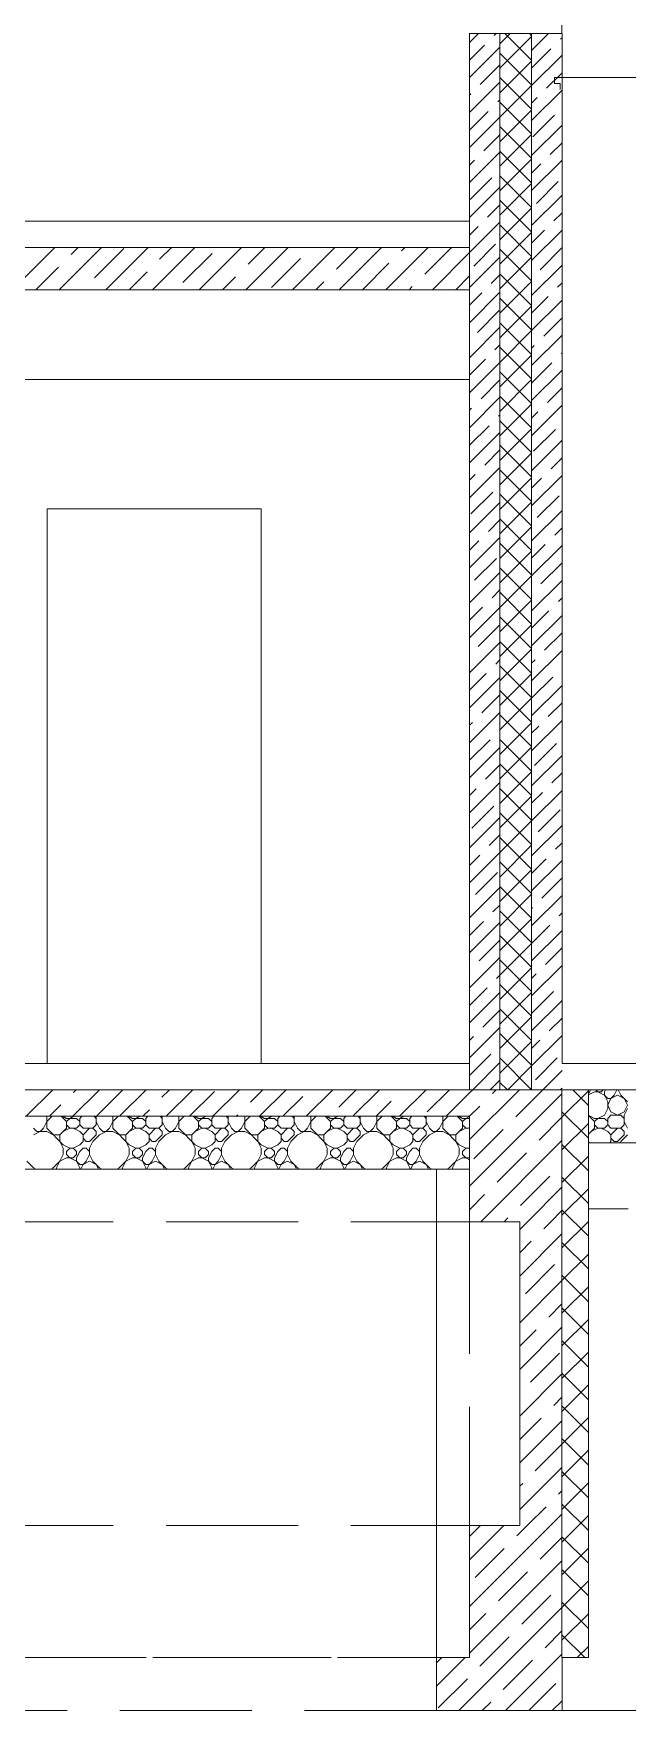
# Model space of a CAD drawing. Header units: millimetres. Extents: x 53645 to 137188, y 78097 to 135533.
# Drawn here: x 72894 to 75144, y 101230 to 107580 of the extents above; entities that cross this region are included whole.
import ezdxf

# ---------------------------------------------------------------- set-up
doc = ezdxf.new("R2010")
doc.units = ezdxf.units.MM
doc.linetypes.add('GOST2.303 4', pattern=[7, 5, -2, 0])
doc.layers.add('hatch', color=7, linetype='Continuous', lineweight=5)
doc.layers.add('Wall2', color=5, linetype='Continuous', lineweight=5)

msp = doc.modelspace()

# ---------------------------------------------------------------- linework, layer by layer
at = {"layer": 'hatch', "color": 251, "ltscale": 100}
for points in [[(74546.5, 107545.8), (74580.7, 107579.9)], [(74639, 107572), (74646.9, 107579.9)], [(74661.5, 107579.9), (74661.5, 103579.9)], [(74661.5, 107541.4), (74700, 107579.9)], [(74661.5, 103579.9), (74661.5, 107579.9)], [(74781.5, 107478.6), (74680.1, 107579.9)], [(74781.5, 107571.4), (74772.9, 107579.9)], [(74781.5, 107579.9), (74781.5, 103579.9)], [(74781.5, 107515.6), (74845.8, 107579.9)], [(74781.5, 103579.9), (74781.5, 107579.9)], [(74546.5, 107479.5), (74603.2, 107536.2)], [(74546.5, 107413.2), (74661.5, 107528.2)], [(74661.5, 107448.6), (74781.5, 107568.6)], [(74781.5, 107385.8), (74661.5, 107505.8)], [(74781.5, 107449.3), (74854.5, 107522.3)], [(74890.2, 107558.1), (74896.5, 107564.3)], [(74586.6, 107387.1), (74661.5, 107461.9)], [(74661.5, 107355.8), (74781.5, 107475.8)], [(74781.5, 107383), (74896.5, 107498)], [(74546.5, 107280.6), (74661.5, 107395.6)], [(74781.5, 107293), (74661.5, 107413)], [(74661.5, 107263), (74781.5, 107383)], [(74837.9, 107373.1), (74896.5, 107431.7)], [(74546.5, 107346.9), (74550.8, 107351.3)], [(74652.9, 107320.8), (74661.5, 107329.3)], [(74781.5, 107200.2), (74661.5, 107320.2)], [(74781.5, 107250.4), (74896.5, 107365.4)], [(74781.5, 107316.7), (74802.1, 107337.3)], [(74546.5, 107214.3), (74617.1, 107285)], [(74546.5, 107148), (74661.5, 107263)], [(74661.5, 107170.2), (74781.5, 107290.2)], [(74785.5, 107188.2), (74868.4, 107271)], [(74600.6, 107135.8), (74661.5, 107196.7)], [(74781.5, 107107.4), (74661.5, 107227.4)], [(74661.5, 107077.4), (74781.5, 107197.4)], [(74781.5, 107117.9), (74896.5, 107232.9)], [(74546.5, 107015.4), (74661.5, 107130.4)], [(74781.5, 107014.6), (74661.5, 107134.6)], [(74851.8, 107121.9), (74896.5, 107166.6)], [(74546.5, 107081.7), (74564.8, 107100)], [(74661.5, 106984.6), (74781.5, 107104.6)], [(74781.5, 106985.3), (74896.5, 107100.3)], [(74781.5, 107051.6), (74816, 107086.1)], [(74546.5, 106882.9), (74661.5, 106997.9)], [(74548.2, 106950.9), (74631, 107033.7)], [(74781.5, 106921.7), (74661.5, 107041.7)], [(74661.5, 106891.8), (74781.5, 107011.8)], [(74799.4, 106936.9), (74882.3, 107019.8)], [(74781.5, 106828.9), (74661.5, 106948.9)], [(74781.5, 106852.7), (74896.5, 106967.7)], [(74614.5, 106884.6), (74661.5, 106931.6)], [(74661.5, 106799), (74781.5, 106919)], [(74865.7, 106870.6), (74896.5, 106901.4)], [(74546.5, 106609.9), (74546.5, 106869.9)], [(74546.5, 106750.3), (74661.5, 106865.3)], [(74546.5, 106816.6), (74578.7, 106848.8)], [(74781.5, 106736.1), (74661.5, 106856.1)], [(74661.5, 106706.2), (74781.5, 106826.2)], [(74781.5, 106720.1), (74896.5, 106835.1)], [(74781.5, 106786.4), (74829.9, 106834.8)], [(74546.5, 106769.9), (70396.4, 106769.9)], [(72815.2, 106609.9), (72975.2, 106769.9)], [(72991.9, 106609.9), (73151.9, 106769.9)], [(73037.2, 106743.6), (73063.5, 106769.9)], [(73125.6, 106655.2), (73236.1, 106765.7)], [(73168.7, 106609.9), (73328.7, 106769.9)], [(73345.5, 106609.9), (73505.5, 106769.9)], [(73372.2, 106725), (73417.1, 106769.9)], [(73460.6, 106636.6), (73571.1, 106747.1)], [(73522.3, 106609.9), (73682.3, 106769.9)], [(73699, 106609.9), (73859, 106769.9)], [(73707.2, 106706.5), (73770.7, 106769.9)], [(73875.8, 106609.9), (74035.8, 106769.9)], [(74042.2, 106687.9), (74124.2, 106769.9)], [(74052.6, 106609.9), (74212.6, 106769.9)], [(74229.4, 106609.9), (74389.4, 106769.9)], [(74288.8, 106757.7), (74301, 106769.9)], [(74377.2, 106669.3), (74477.8, 106769.9)], [(74406.1, 106609.9), (74546.5, 106750.3)], [(74562.1, 106699.6), (74645, 106782.5)], [(74781.5, 106643.3), (74661.5, 106763.3)], [(74813.3, 106685.7), (74896.2, 106768.6)], [(72903.5, 106609.9), (72989.5, 106695.9)], [(73795.6, 106618.1), (73906, 106728.6)], [(74141, 106609.9), (74241, 106710)], [(74546.5, 106617.7), (74661.5, 106732.7)], [(74661.5, 106613.4), (74781.5, 106733.4)], [(74781.5, 106587.5), (74896.5, 106702.5)], [(73257.1, 106609.9), (73324.4, 106677.3)], [(73610.7, 106609.9), (73659.4, 106658.7)], [(73964.2, 106609.9), (73994.4, 106640.2)], [(74317.8, 106609.9), (74329.4, 106621.6)], [(74494.5, 106609.9), (74546.5, 106661.9)], [(74628.4, 106633.3), (74661.5, 106666.4)], [(74781.5, 106550.5), (74661.5, 106670.5)], [(74661.5, 106520.6), (74781.5, 106640.6)], [(74879.6, 106619.4), (74896.5, 106636.2)], [(74546.5, 106485.1), (74661.5, 106600.1)], [(74546.5, 106551.4), (74592.6, 106597.5)], [(74781.5, 106457.7), (74661.5, 106577.7)], [(74781.5, 106521.2), (74843.8, 106583.6)], [(74781.5, 106454.9), (74896.5, 106569.9)], [(74576, 106448.4), (74658.9, 106531.2)], [(74661.5, 106427.8), (74781.5, 106547.8)], [(74827.3, 106434.5), (74896.5, 106503.7)], [(74546.5, 106352.5), (74661.5, 106467.5)], [(74781.5, 106364.9), (74661.5, 106484.9)], [(74661.5, 106334.9), (74781.5, 106454.9)], [(74781.5, 106322.4), (74896.5, 106437.4)], [(74642.3, 106382.1), (74661.5, 106401.2)], [(74781.5, 106272.1), (74661.5, 106392.1)], [(74781.5, 106388.7), (74791.5, 106398.7)], [(74893.6, 106368.2), (74896.5, 106371.1)], [(74546.5, 106286.2), (74606.5, 106346.3)], [(74546.5, 106219.9), (74661.5, 106334.9)], [(74661.5, 106242.1), (74781.5, 106362.1)], [(74781.5, 106179.3), (74661.5, 106299.3)], [(74781.5, 106256.1), (74857.8, 106332.4)], [(74781.5, 106189.8), (74896.5, 106304.8)], [(74589.9, 106197.1), (74661.5, 106268.7)], [(74661.5, 106149.3), (74781.5, 106269.3)], [(74841.2, 106183.2), (74896.5, 106238.5)], [(74546.5, 106087.4), (74661.5, 106202.4)], [(74781.5, 106086.5), (74661.5, 106206.5)], [(74661.5, 106056.5), (74781.5, 106176.5)], [(74781.5, 106057.2), (74896.5, 106172.2)], [(74546.5, 106153.7), (74554.2, 106161.3)], [(74656.2, 106130.8), (74661.5, 106136.1)], [(74781.5, 105993.7), (74661.5, 106113.7)], [(74781.5, 106123.5), (74805.4, 106147.4)], [(74546.5, 106021.1), (74620.4, 106095)], [(74546.5, 105954.8), (74661.5, 106069.8)], [(74661.5, 105963.7), (74781.5, 106083.7)], [(74788.8, 105998.3), (74871.7, 106081.1)], [(74603.9, 105945.9), (74661.5, 106003.5)], [(74781.5, 105900.9), (74661.5, 106020.9)], [(74661.5, 105870.9), (74781.5, 105990.9)], [(74781.5, 105924.6), (74896.5, 106039.6)], [(74546.5, 105822.2), (74661.5, 105937.2)], [(74781.5, 105808.1), (74661.5, 105928.1)], [(74855.1, 105932), (74896.5, 105973.3)], [(74546.5, 105888.5), (74568.1, 105910.1)], [(74661.5, 105778.1), (74781.5, 105898.1)], [(74781.5, 105792), (74896.5, 105907)], [(74781.5, 105858.3), (74819.3, 105896.2)], [(74546.5, 105689.6), (74661.5, 105804.6)], [(74551.5, 105760.9), (74634.4, 105843.8)], [(74781.5, 105715.2), (74661.5, 105835.2)], [(74661.5, 105685.3), (74781.5, 105805.3)], [(74802.7, 105747), (74885.6, 105829.9)], [(74617.8, 105694.6), (74661.5, 105738.3)], [(74781.5, 105622.4), (74661.5, 105742.4)], [(74781.5, 105659.4), (74896.5, 105774.4)], [(74546.5, 105557), (74661.5, 105672)], [(74661.5, 105592.5), (74781.5, 105712.5)], [(74869, 105680.7), (74896.5, 105708.2)], [(74546.5, 105623.3), (74582, 105658.8)], [(74781.5, 105529.6), (74661.5, 105649.6)], [(74661.5, 105499.7), (74781.5, 105619.7)], [(74781.5, 105593.2), (74833.2, 105644.9)], [(74781.5, 105526.9), (74896.5, 105641.9)], [(74546.5, 105424.4), (74661.5, 105539.4)], [(74565.4, 105509.7), (74648.3, 105592.6)], [(74781.5, 105436.8), (74661.5, 105556.8)], [(74816.7, 105495.8), (74896.5, 105575.6)], [(74661.5, 105406.9), (74781.5, 105526.9)], [(74781.5, 105394.3), (74896.5, 105509.3)], [(74631.7, 105443.4), (74661.5, 105473.2)], [(74781.5, 105344), (74661.5, 105464)], [(74661.5, 105314.1), (74781.5, 105434.1)], [(74883, 105429.5), (74896.5, 105443)], [(74546.5, 105358.2), (74595.9, 105407.6)], [(74546.5, 105291.9), (74661.5, 105406.9)], [(74781.5, 105251.2), (74661.5, 105371.2)], [(74781.5, 105328), (74847.2, 105393.7)], [(74781.5, 105261.7), (74896.5, 105376.7)], [(74579.3, 105258.4), (74661.5, 105340.6)], [(74661.5, 105221.2), (74781.5, 105341.2)], [(74830.6, 105244.5), (74896.5, 105310.4)], [(74546.5, 105159.3), (74661.5, 105274.3)], [(74781.5, 105158.4), (74661.5, 105278.4)], [(74661.5, 105128.4), (74781.5, 105248.4)], [(74781.5, 105129.1), (74896.5, 105244.1)], [(74546.5, 105093), (74609.8, 105156.4)], [(74645.6, 105192.2), (74661.5, 105208)], [(74781.5, 105065.6), (74661.5, 105185.6)], [(74781.5, 105195.4), (74794.8, 105208.7)], [(74546.5, 105026.7), (74661.5, 105141.7)], [(74661.5, 105035.6), (74781.5, 105155.6)], [(74781.5, 104972.8), (74661.5, 105092.8)], [(74781.5, 105062.8), (74861.1, 105142.4)], [(74781.5, 104996.5), (74896.5, 105111.5)], [(74593.3, 105007.2), (74661.5, 105075.4)], [(74661.5, 104942.8), (74781.5, 105062.8)], [(74844.5, 104993.3), (74896.5, 105045.2)], [(74546.5, 104894.1), (74661.5, 105009.1)], [(74546.5, 104960.4), (74557.5, 104971.4)], [(74781.5, 104880), (74661.5, 105000)], [(74661.5, 104850), (74781.5, 104970)], [(74781.5, 104864), (74896.5, 104979)], [(74546.5, 104827.8), (74623.8, 104905.1)], [(74659.6, 104940.9), (74661.5, 104942.8)], [(74781.5, 104787.2), (74661.5, 104907.2)], [(74781.5, 104930.2), (74808.7, 104957.5)], [(74546.5, 104761.5), (74661.5, 104876.5)], [(74661.5, 104757.2), (74781.5, 104877.2)], [(74781.5, 104731.4), (74896.5, 104846.4)], [(74792.1, 104808.3), (74875, 104891.2)], [(74607.2, 104756), (74661.5, 104810.2)], [(74781.5, 104694.4), (74661.5, 104814.4)], [(74661.5, 104664.4), (74781.5, 104784.4)], [(74858.4, 104742), (74896.5, 104780.1)], [(74546.5, 104629), (74661.5, 104744)], [(74546.5, 104695.2), (74571.4, 104720.2)], [(74781.5, 104601.6), (74661.5, 104721.6)], [(74781.5, 104598.8), (74896.5, 104713.8)], [(74554.8, 104571), (74637.7, 104653.9)], [(74661.5, 104571.6), (74781.5, 104691.6)], [(74781.5, 104665.1), (74822.6, 104706.2)], [(74546.5, 104496.4), (74661.5, 104611.4)], [(74781.5, 104508.7), (74661.5, 104628.7)], [(74661.5, 104478.8), (74781.5, 104598.8)], [(74806.1, 104557.1), (74888.9, 104639.9)], [(74621.1, 104504.7), (74661.5, 104545.1)], [(74781.5, 104415.9), (74661.5, 104535.9)], [(74781.5, 104466.2), (74896.5, 104581.2)], [(74546.5, 104363.8), (74661.5, 104478.8)], [(74546.5, 104430.1), (74585.3, 104468.9)], [(74661.5, 104386), (74781.5, 104506)], [(74872.3, 104490.8), (74896.5, 104514.9)], [(74568.7, 104319.8), (74651.6, 104402.6)], [(74781.5, 104323.1), (74661.5, 104443.1)], [(74661.5, 104293.2), (74781.5, 104413.2)], [(74781.5, 104399.9), (74836.6, 104455)], [(74781.5, 104333.6), (74896.5, 104448.6)], [(74546.5, 104231.2), (74661.5, 104346.2)], [(74781.5, 104230.3), (74661.5, 104350.3)], [(74820, 104305.8), (74896.5, 104382.3)], [(74635, 104253.5), (74661.5, 104279.9)], [(74661.5, 104200.4), (74781.5, 104320.4)], [(74781.5, 104201), (74896.5, 104316)], [(74781.5, 104267.3), (74784.2, 104270)], [(74546.5, 104164.9), (74599.2, 104217.7)], [(74546.5, 104098.6), (74661.5, 104213.6)], [(74781.5, 104137.5), (74661.5, 104257.5)], [(74661.5, 104107.6), (74781.5, 104227.6)], [(74781.5, 104134.7), (74850.5, 104203.7)], [(74886.3, 104239.5), (74896.5, 104249.7)], [(74582.7, 104068.5), (74661.5, 104147.3)], [(74781.5, 104044.7), (74661.5, 104164.7)], [(74781.5, 104068.5), (74896.5, 104183.5)], [(74546.5, 103966), (74661.5, 104081)], [(74661.5, 104014.7), (74781.5, 104134.7)], [(74833.9, 104054.6), (74896.5, 104117.2)], [(74546.5, 104032.3), (74546.9, 104032.7)], [(74648.9, 104002.2), (74661.5, 104014.7)], [(74781.5, 103951.9), (74661.5, 104071.9)], [(74661.5, 103921.9), (74781.5, 104041.9)], [(74781.5, 103935.9), (74896.5, 104050.9)], [(74781.5, 104002.2), (74798.1, 104018.8)], [(74546.5, 103899.7), (74613.1, 103966.4)], [(74781.5, 103859.1), (74661.5, 103979.1)], [(74781.5, 103869.6), (74864.4, 103952.5)], [(74546.5, 103833.5), (74661.5, 103948.5)], [(74661.5, 103829.1), (74781.5, 103949.1)], [(74781.5, 103766.3), (74661.5, 103886.3)], [(74781.5, 103803.3), (74896.5, 103918.3)], [(74596.6, 103817.3), (74661.5, 103882.2)], [(74661.5, 103736.3), (74781.5, 103856.3)], [(74847.8, 103803.4), (74896.5, 103852)], [(74546.5, 103700.9), (74661.5, 103815.9)], [(74546.5, 103767.2), (74560.8, 103781.5)], [(74781.5, 103673.5), (74661.5, 103793.5)], [(74661.5, 103643.5), (74781.5, 103763.5)], [(74781.5, 103670.7), (74896.5, 103785.7)], [(74781.5, 103737), (74812, 103767.6)], [(74546.5, 103634.6), (74627.1, 103715.2)], [(74781.5, 103580.7), (74661.5, 103700.7)], [(74795.5, 103618.4), (74878.3, 103701.3)], [(74546.5, 103679.9), (74546.4, 103579.9)], [(74558.1, 103579.9), (74661.5, 103683.3)], [(74690.7, 103579.9), (74781.5, 103670.7)], [(74823.3, 103579.9), (74896.5, 103653.1)], [(70396.4, 103579.9), (74546.4, 103579.9)], [(72867.1, 103479.9), (72967.1, 103579.9)], [(73043.9, 103479.9), (73143.9, 103579.9)], [(73046, 103570.4), (73055.5, 103579.9)], [(73134.4, 103482.1), (73232.3, 103579.9)], [(73220.7, 103479.9), (73320.7, 103579.9)], [(73381, 103551.9), (73409.1, 103579.9)], [(73397.5, 103479.9), (73497.5, 103579.9)], [(73485.9, 103479.9), (73579.9, 103574)], [(73574.2, 103479.9), (73674.2, 103579.9)], [(73716, 103533.3), (73762.6, 103579.9)], [(73751, 103479.9), (73851, 103579.9)], [(73927.8, 103479.9), (74027.8, 103579.9)], [(74051, 103514.8), (74116.2, 103579.9)], [(74104.6, 103479.9), (74204.6, 103579.9)], [(74281.4, 103479.9), (74381.4, 103579.9)], [(74386, 103496.2), (74469.7, 103579.9)], [(74546.4, 103568.3), (74558.1, 103579.9)], [(74546.4, 103391.5), (74734.9, 103579.9)], [(74546.4, 103579.9), (74896.4, 103579.9)], [(74661.5, 103579.9), (74546.5, 103579.9)], [(74624.4, 103579.9), (74661.5, 103617)], [(74632.6, 103566), (74646.5, 103579.9)], [(74689.4, 103579.9), (74661.5, 103607.9)], [(74781.5, 103579.9), (74661.5, 103579.9)], [(74721, 103477.6), (74823.3, 103579.9)], [(74896.5, 103579.9), (74781.5, 103579.9)], [(74889.6, 103579.9), (74896.5, 103586.8)], [(74896.4, 103579.9), (74896.4, 103079.9)], [(74896.4, 103079.9), (74896.4, 103579.9)], [(74896.4, 103579.9), (74996.4, 103579.9)], [(74896.4, 103476.3), (74996.4, 103576.3)], [(74996.4, 103520.4), (74936.9, 103579.9)], [(74996.4, 103563.5), (75004.6, 103579.9)], [(74996.4, 103379.9), (74996.4, 103579.9)], [(74996.4, 103579.9), (75596.5, 103579.9)], [(74996.4, 103579.9), (74996.4, 103579.9)], [(74996.4, 103579.9), (74996.4, 103379.9)], [(74996.4, 103560.6), (75019.5, 103572.1)], [(75019.5, 103572.1), (75044.5, 103572.1)], [(75032, 103572.1), (75024.2, 103579.9)], [(75057, 103559.6), (75032, 103572.1)], [(75044.5, 103572.1), (75052.3, 103579.9)], [(75057, 103572.1), (75060.9, 103579.9)], [(75057, 103559.6), (75057, 103572.1)], [(75094.5, 103559.6), (75104.6, 103579.9)], [(75119.5, 103559.6), (75109.3, 103579.9)], [(72955.5, 103479.9), (72998.3, 103522.7)], [(73839.4, 103479.9), (73914.9, 103555.4)], [(74193, 103479.9), (74249.9, 103536.9)], [(74458.1, 103479.9), (74546.4, 103568.3)], [(74546.4, 103214.7), (74896.4, 103564.7)], [(74546.4, 103479.9), (74584.9, 103518.3)], [(75069.5, 103547.1), (75057, 103559.6)], [(75069.5, 103534.6), (75057, 103559.6)], [(75057, 103484.6), (75069.5, 103509.6)], [(75069.5, 103547.1), (75082, 103547.1)], [(75069.5, 103522.1), (75082, 103547.1)], [(75069.5, 103509.6), (75069.5, 103534.6)], [(75082, 103497.1), (75069.5, 103522.1)], [(75082, 103547.1), (75094.5, 103559.6)], [(75082, 103547.1), (75107, 103559.6)], [(75132, 103547.1), (75107, 103559.6)], [(75132, 103547.1), (75107, 103559.6)], [(75144.5, 103534.6), (75119.5, 103559.6)], [(75144.5, 103522.1), (75132, 103547.1)], [(75132, 103497.1), (75144.5, 103522.1)], [(75132, 103484.6), (75144.5, 103509.6)], [(70396.4, 103479.9), (74546.4, 103479.9)], [(74546.4, 103479.9), (70396.4, 103479.9)], [(72932, 103434.6), (72944.5, 103459.6)], [(72944.5, 103434.6), (72944.5, 103479.9)], [(72944.5, 103459.6), (72964.8, 103479.9)], [(73019.5, 103459.6), (72999.2, 103479.9)], [(73019.5, 103472.1), (73003.8, 103479.9)], [(73019.5, 103472.1), (73057, 103472.1)], [(73019.5, 103459.6), (73032, 103472.1)], [(73019.5, 103434.6), (73019.5, 103459.6)], [(73032, 103434.6), (73019.5, 103447.1)], [(73032, 103472.1), (73047.6, 103479.9)], [(73069.5, 103459.6), (73057, 103472.1)], [(73057, 103434.6), (73069.5, 103447.1)], [(73069.5, 103472.1), (73077.3, 103479.9)], [(73069.5, 103447.1), (73069.5, 103472.1)], [(73082, 103434.6), (73069.5, 103447.1)], [(73119.5, 103434.6), (73132, 103447.1)], [(73132, 103472.1), (73124.2, 103479.9)], [(73132, 103447.1), (73132, 103479.9)], [(73144.5, 103434.6), (73132, 103459.6)], [(73182, 103434.6), (73194.5, 103459.6)], [(73194.5, 103434.6), (73194.5, 103479.9)], [(73194.5, 103459.6), (73214.8, 103479.9)], [(73269.5, 103459.6), (73249.2, 103479.9)], [(73269.5, 103472.1), (73253.8, 103479.9)], [(73269.5, 103472.1), (73307, 103472.1)], [(73269.5, 103459.6), (73282, 103472.1)], [(73269.5, 103434.6), (73269.5, 103459.6)], [(73282, 103434.6), (73269.5, 103447.1)], [(73282, 103472.1), (73297.6, 103479.9)], [(73319.5, 103459.6), (73307, 103472.1)], [(73307, 103434.6), (73319.5, 103447.1)], [(73309.1, 103479.9), (73333.3, 103504.2)], [(73319.5, 103472.1), (73327.3, 103479.9)], [(73319.5, 103447.1), (73319.5, 103472.1)], [(73332, 103434.6), (73319.5, 103447.1)], [(73369.5, 103434.6), (73382, 103447.1)], [(73382, 103472.1), (73374.2, 103479.9)], [(73382, 103447.1), (73382, 103479.9)], [(73394.5, 103434.6), (73382, 103459.6)], [(73432, 103434.6), (73444.5, 103459.6)], [(73444.5, 103434.6), (73444.5, 103479.9)], [(73444.5, 103459.6), (73464.8, 103479.9)], [(73519.5, 103459.6), (73499.2, 103479.9)], [(73519.5, 103472.1), (73503.8, 103479.9)], [(73519.5, 103472.1), (73557, 103472.1)], [(73519.5, 103459.6), (73532, 103472.1)], [(73519.5, 103434.6), (73519.5, 103459.6)], [(73532, 103434.6), (73519.5, 103447.1)], [(73532, 103472.1), (73547.6, 103479.9)], [(73569.5, 103459.6), (73557, 103472.1)], [(73557, 103434.6), (73569.5, 103447.1)], [(73569.5, 103472.1), (73577.3, 103479.9)], [(73569.5, 103447.1), (73569.5, 103472.1)], [(73582, 103434.6), (73569.5, 103447.1)], [(73619.5, 103434.6), (73632, 103447.1)], [(73632, 103472.1), (73624.2, 103479.9)], [(73632, 103447.1), (73632, 103479.9)], [(73644.5, 103434.6), (73632, 103459.6)], [(73662.6, 103479.9), (73668.3, 103485.6)], [(73682, 103434.6), (73694.5, 103459.6)], [(73694.5, 103434.6), (73694.5, 103479.9)], [(73694.5, 103459.6), (73714.8, 103479.9)], [(73769.5, 103459.6), (73749.2, 103479.9)], [(73769.5, 103472.1), (73753.8, 103479.9)], [(73769.5, 103472.1), (73807, 103472.1)], [(73769.5, 103459.6), (73782, 103472.1)], [(73769.5, 103434.6), (73769.5, 103459.6)], [(73782, 103434.6), (73769.5, 103447.1)], [(73782, 103472.1), (73797.6, 103479.9)], [(73819.5, 103459.6), (73807, 103472.1)], [(73807, 103434.6), (73819.5, 103447.1)], [(73819.5, 103472.1), (73827.3, 103479.9)], [(73819.5, 103447.1), (73819.5, 103472.1)], [(73832, 103434.6), (73819.5, 103447.1)], [(73869.5, 103434.6), (73882, 103447.1)], [(73882, 103472.1), (73874.2, 103479.9)], [(73882, 103447.1), (73882, 103479.9)], [(73894.5, 103434.6), (73882, 103459.6)], [(73932, 103434.6), (73944.5, 103459.6)], [(73944.5, 103434.6), (73944.5, 103479.9)], [(73944.5, 103459.6), (73964.8, 103479.9)], [(74019.5, 103459.6), (73999.2, 103479.9)], [(74019.5, 103472.1), (74003.8, 103479.9)], [(74019.5, 103472.1), (74057, 103472.1)], [(74019.5, 103459.6), (74032, 103472.1)], [(74019.5, 103434.6), (74019.5, 103459.6)], [(74032, 103434.6), (74019.5, 103447.1)], [(74032, 103472.1), (74047.6, 103479.9)], [(74069.5, 103459.6), (74057, 103472.1)], [(74057, 103434.6), (74069.5, 103447.1)], [(74069.5, 103472.1), (74077.3, 103479.9)], [(74069.5, 103447.1), (74069.5, 103472.1)], [(74082, 103434.6), (74069.5, 103447.1)], [(74119.5, 103434.6), (74132, 103447.1)], [(74132, 103472.1), (74124.2, 103479.9)], [(74132, 103447.1), (74132, 103479.9)], [(74144.5, 103434.6), (74132, 103459.6)], [(74182, 103434.6), (74194.5, 103459.6)], [(74194.5, 103434.6), (74194.5, 103479.9)], [(74194.5, 103459.6), (74214.8, 103479.9)], [(74269.5, 103459.6), (74249.2, 103479.9)], [(74269.5, 103472.1), (74253.8, 103479.9)], [(74269.5, 103472.1), (74307, 103472.1)], [(74269.5, 103459.6), (74282, 103472.1)], [(74269.5, 103434.6), (74269.5, 103459.6)], [(74282, 103434.6), (74269.5, 103447.1)], [(74282, 103472.1), (74297.6, 103479.9)], [(74319.5, 103459.6), (74307, 103472.1)], [(74307, 103434.6), (74319.5, 103447.1)], [(74319.5, 103472.1), (74327.3, 103479.9)], [(74319.5, 103447.1), (74319.5, 103472.1)], [(74332, 103434.6), (74319.5, 103447.1)], [(74369.5, 103434.6), (74382, 103447.1)], [(74382, 103472.1), (74374.2, 103479.9)], [(74382, 103447.1), (74382, 103479.9)], [(74394.5, 103434.6), (74382, 103459.6)], [(74432, 103434.6), (74444.5, 103459.6)], [(74444.5, 103434.6), (74444.5, 103479.9)], [(74444.5, 103459.6), (74464.8, 103479.9)], [(74519.5, 103459.6), (74499.2, 103479.9)], [(74519.5, 103472.1), (74503.8, 103479.9)], [(74519.5, 103472.1), (74546.4, 103472.1)], [(74519.5, 103459.6), (74532, 103472.1)], [(74519.5, 103434.6), (74519.5, 103459.6)], [(74532, 103434.6), (74519.5, 103447.1)], [(74532, 103472.1), (74546.4, 103479.4)], [(74546.4, 103479.9), (74546.4, 103279.9)], [(74809.4, 103389.3), (74896.4, 103476.3)], [(74996.4, 103396.6), (74896.4, 103496.6)], [(74896.4, 103352.6), (74996.4, 103452.6)], [(75019.5, 103472.1), (74996.4, 103483.6)], [(75019.5, 103459.6), (74996.4, 103482.7)], [(75019.5, 103472.1), (75057, 103472.1)], [(75019.5, 103459.6), (75032, 103472.1)], [(75019.5, 103434.6), (75019.5, 103459.6)], [(75032, 103434.6), (75019.5, 103447.1)], [(75032, 103472.1), (75057, 103484.6)], [(75069.5, 103459.6), (75057, 103472.1)], [(75057, 103434.6), (75069.5, 103447.1)], [(75069.5, 103472.1), (75082, 103484.6)], [(75069.5, 103447.1), (75069.5, 103472.1)], [(75082, 103434.6), (75069.5, 103447.1)], [(75107, 103484.6), (75082, 103497.1)], [(75082, 103484.6), (75119.5, 103484.6)], [(75107, 103484.6), (75132, 103497.1)], [(75132, 103472.1), (75119.5, 103484.6)], [(75119.5, 103434.6), (75132, 103447.1)], [(75132, 103447.1), (75132, 103484.6)], [(75144.5, 103434.6), (75132, 103459.6)], [(72907, 103422.1), (72894.5, 103434.6)], [(72894.5, 103409.6), (72919.5, 103422.1)], [(72907, 103422.1), (72944.5, 103422.1)], [(72919.5, 103422.1), (72932, 103434.6)], [(73007, 103372.1), (72944.5, 103434.6)], [(72969.5, 103409.6), (72944.5, 103422.1)], [(72969.5, 103409.6), (72994.5, 103409.6)], [(72994.5, 103409.6), (73019.5, 103434.6)], [(72994.5, 103384.6), (72994.5, 103409.6)], [(73007, 103359.6), (72994.5, 103384.6)], [(73007, 103422.1), (73032, 103434.6)], [(73032, 103434.6), (73057, 103434.6)], [(73069.5, 103422.1), (73044.5, 103434.6)], [(73082, 103409.6), (73069.5, 103422.1)], [(73069.5, 103372.1), (73082, 103384.6)], [(73082, 103434.6), (73119.5, 103434.6)], [(73082, 103409.6), (73107, 103434.6)], [(73082, 103384.6), (73082, 103409.6)], [(73094.5, 103384.6), (73082, 103397.1)], [(73094.5, 103384.6), (73107, 103384.6)], [(73107, 103384.6), (73132, 103409.6)], [(73119.5, 103384.6), (73107, 103359.6)], [(73132, 103422.1), (73119.5, 103434.6)], [(73119.5, 103384.6), (73144.5, 103409.6)], [(73132, 103409.6), (73132, 103422.1)], [(73157, 103422.1), (73144.5, 103434.6)], [(73144.5, 103409.6), (73169.5, 103422.1)], [(73157, 103422.1), (73194.5, 103422.1)], [(73169.5, 103422.1), (73182, 103434.6)], [(73257, 103372.1), (73194.5, 103434.6)], [(73219.5, 103409.6), (73194.5, 103422.1)], [(73219.5, 103409.6), (73244.5, 103409.6)], [(73244.5, 103409.6), (73269.5, 103434.6)], [(73244.5, 103384.6), (73244.5, 103409.6)], [(73257, 103359.6), (73244.5, 103384.6)], [(73257, 103422.1), (73282, 103434.6)], [(73282, 103434.6), (73307, 103434.6)], [(73319.5, 103422.1), (73294.5, 103434.6)], [(73332, 103409.6), (73319.5, 103422.1)], [(73319.5, 103372.1), (73332, 103384.6)], [(73332, 103434.6), (73369.5, 103434.6)], [(73332, 103409.6), (73357, 103434.6)], [(73332, 103384.6), (73332, 103409.6)], [(73344.5, 103384.6), (73332, 103397.1)], [(73344.5, 103384.6), (73357, 103384.6)], [(73357, 103384.6), (73382, 103409.6)], [(73369.5, 103384.6), (73357, 103359.6)], [(73382, 103422.1), (73369.5, 103434.6)], [(73369.5, 103384.6), (73394.5, 103409.6)], [(73382, 103409.6), (73382, 103422.1)], [(73407, 103422.1), (73394.5, 103434.6)], [(73394.5, 103409.6), (73419.5, 103422.1)], [(73407, 103422.1), (73444.5, 103422.1)], [(73419.5, 103422.1), (73432, 103434.6)], [(73507, 103372.1), (73444.5, 103434.6)], [(73469.5, 103409.6), (73444.5, 103422.1)], [(73469.5, 103409.6), (73494.5, 103409.6)], [(73494.5, 103409.6), (73519.5, 103434.6)], [(73494.5, 103384.6), (73494.5, 103409.6)], [(73507, 103359.6), (73494.5, 103384.6)], [(73507, 103422.1), (73532, 103434.6)], [(73532, 103434.6), (73557, 103434.6)], [(73569.5, 103422.1), (73544.5, 103434.6)], [(73582, 103409.6), (73569.5, 103422.1)], [(73569.5, 103372.1), (73582, 103384.6)], [(73582, 103434.6), (73619.5, 103434.6)], [(73582, 103409.6), (73607, 103434.6)], [(73582, 103384.6), (73582, 103409.6)], [(73594.5, 103384.6), (73582, 103397.1)], [(73594.5, 103384.6), (73607, 103384.6)], [(73607, 103384.6), (73632, 103409.6)], [(73619.5, 103384.6), (73607, 103359.6)], [(73632, 103422.1), (73619.5, 103434.6)], [(73619.5, 103384.6), (73644.5, 103409.6)], [(73632, 103409.6), (73632, 103422.1)], [(73657, 103422.1), (73644.5, 103434.6)], [(73644.5, 103409.6), (73669.5, 103422.1)], [(73657, 103422.1), (73694.5, 103422.1)], [(73669.5, 103422.1), (73682, 103434.6)], [(73757, 103372.1), (73694.5, 103434.6)], [(73719.5, 103409.6), (73694.5, 103422.1)], [(73719.5, 103409.6), (73744.5, 103409.6)], [(73744.5, 103409.6), (73769.5, 103434.6)], [(73744.5, 103384.6), (73744.5, 103409.6)], [(73757, 103359.6), (73744.5, 103384.6)], [(73757, 103422.1), (73782, 103434.6)], [(73782, 103434.6), (73807, 103434.6)], [(73819.5, 103422.1), (73794.5, 103434.6)], [(73832, 103409.6), (73819.5, 103422.1)], [(73819.5, 103372.1), (73832, 103384.6)], [(73832, 103434.6), (73869.5, 103434.6)], [(73832, 103409.6), (73857, 103434.6)], [(73832, 103384.6), (73832, 103409.6)], [(73844.5, 103384.6), (73832, 103397.1)], [(73844.5, 103384.6), (73857, 103384.6)], [(73857, 103384.6), (73882, 103409.6)], [(73869.5, 103384.6), (73857, 103359.6)], [(73882, 103422.1), (73869.5, 103434.6)], [(73869.5, 103384.6), (73894.5, 103409.6)], [(73882, 103409.6), (73882, 103422.1)], [(73907, 103422.1), (73894.5, 103434.6)], [(73894.5, 103409.6), (73919.5, 103422.1)], [(73907, 103422.1), (73944.5, 103422.1)], [(73919.5, 103422.1), (73932, 103434.6)], [(74007, 103372.1), (73944.5, 103434.6)], [(73969.5, 103409.6), (73944.5, 103422.1)], [(73969.5, 103409.6), (73994.5, 103409.6)], [(73994.5, 103409.6), (74019.5, 103434.6)], [(73994.5, 103384.6), (73994.5, 103409.6)], [(74007, 103359.6), (73994.5, 103384.6)], [(74007, 103422.1), (74032, 103434.6)], [(74032, 103434.6), (74057, 103434.6)], [(74069.5, 103422.1), (74044.5, 103434.6)], [(74082, 103409.6), (74069.5, 103422.1)], [(74069.5, 103372.1), (74082, 103384.6)], [(74082, 103434.6), (74119.5, 103434.6)], [(74082, 103409.6), (74107, 103434.6)], [(74082, 103384.6), (74082, 103409.6)], [(74094.5, 103384.6), (74082, 103397.1)], [(74094.5, 103384.6), (74107, 103384.6)], [(74107, 103384.6), (74132, 103409.6)], [(74119.5, 103384.6), (74107, 103359.6)], [(74132, 103422.1), (74119.5, 103434.6)], [(74119.5, 103384.6), (74144.5, 103409.6)], [(74132, 103409.6), (74132, 103422.1)], [(74157, 103422.1), (74144.5, 103434.6)], [(74144.5, 103409.6), (74169.5, 103422.1)], [(74157, 103422.1), (74194.5, 103422.1)], [(74169.5, 103422.1), (74182, 103434.6)], [(74257, 103372.1), (74194.5, 103434.6)], [(74219.5, 103409.6), (74194.5, 103422.1)], [(74219.5, 103409.6), (74244.5, 103409.6)], [(74244.5, 103409.6), (74269.5, 103434.6)], [(74244.5, 103384.6), (74244.5, 103409.6)], [(74257, 103359.6), (74244.5, 103384.6)], [(74257, 103422.1), (74282, 103434.6)], [(74282, 103434.6), (74307, 103434.6)], [(74319.5, 103422.1), (74294.5, 103434.6)], [(74332, 103409.6), (74319.5, 103422.1)], [(74319.5, 103372.1), (74332, 103384.6)], [(74332, 103434.6), (74369.5, 103434.6)], [(74332, 103409.6), (74357, 103434.6)], [(74332, 103384.6), (74332, 103409.6)], [(74344.5, 103384.6), (74332, 103397.1)], [(74344.5, 103384.6), (74357, 103384.6)], [(74357, 103384.6), (74382, 103409.6)], [(74369.5, 103384.6), (74357, 103359.6)], [(74382, 103422.1), (74369.5, 103434.6)], [(74369.5, 103384.6), (74394.5, 103409.6)], [(74382, 103409.6), (74382, 103422.1)], [(74407, 103422.1), (74394.5, 103434.6)], [(74394.5, 103409.6), (74419.5, 103422.1)], [(74407, 103422.1), (74444.5, 103422.1)], [(74419.5, 103422.1), (74432, 103434.6)], [(74507, 103372.1), (74444.5, 103434.6)], [(74469.5, 103409.6), (74444.5, 103422.1)], [(74469.5, 103409.6), (74494.5, 103409.6)], [(74494.5, 103409.6), (74519.5, 103434.6)], [(74494.5, 103384.6), (74494.5, 103409.6)], [(74507, 103359.6), (74494.5, 103384.6)], [(74507, 103422.1), (74532, 103434.6)], [(74532, 103434.6), (74546.4, 103434.6)], [(74546.4, 103433.6), (74544.5, 103434.6)], [(74562.8, 103319.4), (74673.3, 103429.9)], [(74588.5, 103079.9), (74896.4, 103387.9)], [(74996.4, 103411.6), (75019.5, 103434.6)], [(74999.2, 103379.9), (74996.4, 103382.7)], [(74996.8, 103379.9), (74996.4, 103380.7)], [(75596.5, 103379.9), (74996.4, 103379.9)], [(74996.4, 103379.9), (74996.4, 103379.9)], [(74996.4, 103129.9), (74996.4, 103379.9)], [(75007, 103422.1), (75032, 103434.6)], [(75032, 103434.6), (75057, 103434.6)], [(75069.5, 103422.1), (75044.5, 103434.6)], [(75082, 103409.6), (75069.5, 103422.1)], [(75077.3, 103379.9), (75082, 103384.6)], [(75082, 103434.6), (75119.5, 103434.6)], [(75082, 103409.6), (75107, 103434.6)], [(75082, 103384.6), (75082, 103409.6)], [(75094.5, 103384.6), (75082, 103397.1)], [(75094.5, 103384.6), (75107, 103384.6)], [(75107, 103384.6), (75132, 103409.6)], [(75119.5, 103384.6), (75117.1, 103379.9)], [(75132, 103422.1), (75119.5, 103434.6)], [(75119.5, 103384.6), (75144.5, 103409.6)], [(75132, 103409.6), (75132, 103422.1)], [(72982, 103284.6), (73007, 103334.6)], [(72994.5, 103309.6), (73019.5, 103322.1)], [(73032, 103359.6), (73007, 103372.1)], [(73007, 103334.6), (73007, 103359.6)], [(73019.5, 103347.1), (73032, 103359.6)], [(73019.5, 103334.6), (73019.5, 103347.1)], [(73032, 103322.1), (73019.5, 103334.6)], [(73019.5, 103322.1), (73044.5, 103322.1)], [(73032, 103359.6), (73044.5, 103359.6)], [(73057, 103309.6), (73032, 103322.1)], [(73044.5, 103359.6), (73069.5, 103372.1)], [(73057, 103347.1), (73044.5, 103359.6)], [(73044.5, 103322.1), (73057, 103334.6)], [(73057, 103334.6), (73057, 103347.1)], [(73057, 103322.1), (73069.5, 103347.1)], [(73057, 103309.6), (73057, 103322.1)], [(73069.5, 103347.1), (73082, 103359.6)], [(73082, 103359.6), (73094.5, 103359.6)], [(73107, 103347.1), (73094.5, 103359.6)], [(73094.5, 103309.6), (73107, 103334.6)], [(73107, 103334.6), (73107, 103359.6)], [(73119.5, 103309.6), (73107, 103334.6)], [(73232, 103284.6), (73257, 103334.6)], [(73244.5, 103309.6), (73269.5, 103322.1)], [(73282, 103359.6), (73257, 103372.1)], [(73257, 103334.6), (73257, 103359.6)], [(73269.5, 103347.1), (73282, 103359.6)], [(73269.5, 103334.6), (73269.5, 103347.1)], [(73282, 103322.1), (73269.5, 103334.6)], [(73269.5, 103322.1), (73294.5, 103322.1)], [(73282, 103359.6), (73294.5, 103359.6)], [(73307, 103309.6), (73282, 103322.1)], [(73294.5, 103359.6), (73319.5, 103372.1)], [(73307, 103347.1), (73294.5, 103359.6)], [(73294.5, 103322.1), (73307, 103334.6)], [(73307, 103334.6), (73307, 103347.1)], [(73307, 103322.1), (73319.5, 103347.1)], [(73307, 103309.6), (73307, 103322.1)], [(73319.5, 103347.1), (73332, 103359.6)], [(73332, 103359.6), (73344.5, 103359.6)], [(73357, 103347.1), (73344.5, 103359.6)], [(73344.5, 103309.6), (73357, 103334.6)], [(73357, 103334.6), (73357, 103359.6)], [(73369.5, 103309.6), (73357, 103334.6)], [(73482, 103284.6), (73507, 103334.6)], [(73494.5, 103309.6), (73519.5, 103322.1)], [(73532, 103359.6), (73507, 103372.1)], [(73507, 103334.6), (73507, 103359.6)], [(73519.5, 103347.1), (73532, 103359.6)], [(73519.5, 103334.6), (73519.5, 103347.1)], [(73532, 103322.1), (73519.5, 103334.6)], [(73519.5, 103322.1), (73544.5, 103322.1)], [(73532, 103359.6), (73544.5, 103359.6)], [(73557, 103309.6), (73532, 103322.1)], [(73544.5, 103359.6), (73569.5, 103372.1)], [(73557, 103347.1), (73544.5, 103359.6)], [(73544.5, 103322.1), (73557, 103334.6)], [(73557, 103334.6), (73557, 103347.1)], [(73557, 103322.1), (73569.5, 103347.1)], [(73557, 103309.6), (73557, 103322.1)], [(73569.5, 103347.1), (73582, 103359.6)], [(73582, 103359.6), (73594.5, 103359.6)], [(73607, 103347.1), (73594.5, 103359.6)], [(73594.5, 103309.6), (73607, 103334.6)], [(73607, 103334.6), (73607, 103359.6)], [(73619.5, 103309.6), (73607, 103334.6)], [(73732, 103284.6), (73757, 103334.6)], [(73744.5, 103309.6), (73769.5, 103322.1)], [(73782, 103359.6), (73757, 103372.1)], [(73757, 103334.6), (73757, 103359.6)], [(73769.5, 103347.1), (73782, 103359.6)], [(73769.5, 103334.6), (73769.5, 103347.1)], [(73782, 103322.1), (73769.5, 103334.6)], [(73769.5, 103322.1), (73794.5, 103322.1)], [(73782, 103359.6), (73794.5, 103359.6)], [(73807, 103309.6), (73782, 103322.1)], [(73794.5, 103359.6), (73819.5, 103372.1)], [(73807, 103347.1), (73794.5, 103359.6)], [(73794.5, 103322.1), (73807, 103334.6)], [(73807, 103334.6), (73807, 103347.1)], [(73807, 103322.1), (73819.5, 103347.1)], [(73807, 103309.6), (73807, 103322.1)], [(73819.5, 103347.1), (73832, 103359.6)], [(73832, 103359.6), (73844.5, 103359.6)], [(73857, 103347.1), (73844.5, 103359.6)], [(73844.5, 103309.6), (73857, 103334.6)], [(73857, 103334.6), (73857, 103359.6)], [(73869.5, 103309.6), (73857, 103334.6)], [(73982, 103284.6), (74007, 103334.6)], [(73994.5, 103309.6), (74019.5, 103322.1)], [(74032, 103359.6), (74007, 103372.1)], [(74007, 103334.6), (74007, 103359.6)], [(74019.5, 103347.1), (74032, 103359.6)], [(74019.5, 103334.6), (74019.5, 103347.1)], [(74032, 103322.1), (74019.5, 103334.6)], [(74019.5, 103322.1), (74044.5, 103322.1)], [(74032, 103359.6), (74044.5, 103359.6)], [(74057, 103309.6), (74032, 103322.1)], [(74044.5, 103359.6), (74069.5, 103372.1)], [(74057, 103347.1), (74044.5, 103359.6)], [(74044.5, 103322.1), (74057, 103334.6)], [(74057, 103334.6), (74057, 103347.1)], [(74057, 103322.1), (74069.5, 103347.1)], [(74057, 103309.6), (74057, 103322.1)], [(74069.5, 103347.1), (74082, 103359.6)], [(74082, 103359.6), (74094.5, 103359.6)], [(74107, 103347.1), (74094.5, 103359.6)], [(74094.5, 103309.6), (74107, 103334.6)], [(74107, 103334.6), (74107, 103359.6)], [(74119.5, 103309.6), (74107, 103334.6)], [(74232, 103284.6), (74257, 103334.6)], [(74244.5, 103309.6), (74269.5, 103322.1)], [(74282, 103359.6), (74257, 103372.1)], [(74257, 103334.6), (74257, 103359.6)], [(74269.5, 103347.1), (74282, 103359.6)], [(74269.5, 103334.6), (74269.5, 103347.1)], [(74282, 103322.1), (74269.5, 103334.6)], [(74269.5, 103322.1), (74294.5, 103322.1)], [(74282, 103359.6), (74294.5, 103359.6)], [(74307, 103309.6), (74282, 103322.1)], [(74294.5, 103359.6), (74319.5, 103372.1)], [(74307, 103347.1), (74294.5, 103359.6)], [(74294.5, 103322.1), (74307, 103334.6)], [(74307, 103334.6), (74307, 103347.1)], [(74307, 103322.1), (74319.5, 103347.1)], [(74307, 103309.6), (74307, 103322.1)], [(74319.5, 103347.1), (74332, 103359.6)], [(74332, 103359.6), (74344.5, 103359.6)], [(74357, 103347.1), (74344.5, 103359.6)], [(74344.5, 103309.6), (74357, 103334.6)], [(74357, 103334.6), (74357, 103359.6)], [(74369.5, 103309.6), (74357, 103334.6)], [(74482, 103284.6), (74507, 103334.6)], [(74494.5, 103309.6), (74519.5, 103322.1)], [(74532, 103359.6), (74507, 103372.1)], [(74507, 103334.6), (74507, 103359.6)], [(74519.5, 103347.1), (74532, 103359.6)], [(74519.5, 103334.6), (74519.5, 103347.1)], [(74532, 103322.1), (74519.5, 103334.6)], [(74519.5, 103322.1), (74544.5, 103322.1)], [(74532, 103359.6), (74544.5, 103359.6)], [(74546.4, 103314.9), (74532, 103322.1)], [(74544.5, 103359.6), (74546.4, 103360.6)], [(74546.4, 103357.7), (74544.5, 103359.6)], [(74544.5, 103322.1), (74546.4, 103324.1)], [(74651.2, 103231), (74761.6, 103341.5)], [(74996.4, 103272.9), (74896.4, 103372.9)], [(74896.4, 103228.8), (74996.4, 103328.8)], [(72894.5, 103284.6), (72869.5, 103309.6)], [(72903.8, 103279.9), (72894.5, 103284.6)], [(72960.1, 103279.9), (72969.5, 103284.6)], [(72969.5, 103284.6), (72994.5, 103309.6)], [(72982, 103279.9), (72982, 103284.6)], [(73069.5, 103297.1), (73057, 103309.6)], [(73069.5, 103284.6), (73057, 103309.6)], [(73069.5, 103297.1), (73082, 103297.1)], [(73069.5, 103279.9), (73069.5, 103284.6)], [(73073.4, 103279.9), (73082, 103297.1)], [(73082, 103297.1), (73094.5, 103309.6)], [(73082, 103297.1), (73107, 103309.6)], [(73132, 103297.1), (73107, 103309.6)], [(73132, 103297.1), (73107, 103309.6)], [(73144.5, 103284.6), (73119.5, 103309.6)], [(73140.6, 103279.9), (73132, 103297.1)], [(73153.8, 103279.9), (73144.5, 103284.6)], [(73210.1, 103279.9), (73219.5, 103284.6)], [(73219.5, 103284.6), (73244.5, 103309.6)], [(73232, 103279.9), (73232, 103284.6)], [(73319.5, 103297.1), (73307, 103309.6)], [(73319.5, 103284.6), (73307, 103309.6)], [(73319.5, 103297.1), (73332, 103297.1)], [(73319.5, 103279.9), (73319.5, 103284.6)], [(73323.4, 103279.9), (73332, 103297.1)], [(73332, 103297.1), (73344.5, 103309.6)], [(73332, 103297.1), (73357, 103309.6)], [(73382, 103297.1), (73357, 103309.6)], [(73382, 103297.1), (73357, 103309.6)], [(73394.5, 103284.6), (73369.5, 103309.6)], [(73390.6, 103279.9), (73382, 103297.1)], [(73403.8, 103279.9), (73394.5, 103284.6)], [(73460.1, 103279.9), (73469.5, 103284.6)], [(73469.5, 103284.6), (73494.5, 103309.6)], [(73482, 103279.9), (73482, 103284.6)], [(73569.5, 103297.1), (73557, 103309.6)], [(73569.5, 103284.6), (73557, 103309.6)], [(73569.5, 103297.1), (73582, 103297.1)], [(73569.5, 103279.9), (73569.5, 103284.6)], [(73573.4, 103279.9), (73582, 103297.1)], [(73582, 103297.1), (73594.5, 103309.6)], [(73582, 103297.1), (73607, 103309.6)], [(73632, 103297.1), (73607, 103309.6)], [(73632, 103297.1), (73607, 103309.6)], [(73644.5, 103284.6), (73619.5, 103309.6)], [(73640.6, 103279.9), (73632, 103297.1)], [(73653.8, 103279.9), (73644.5, 103284.6)], [(73710.1, 103279.9), (73719.5, 103284.6)], [(73719.5, 103284.6), (73744.5, 103309.6)], [(73732, 103279.9), (73732, 103284.6)], [(73819.5, 103297.1), (73807, 103309.6)], [(73819.5, 103284.6), (73807, 103309.6)], [(73819.5, 103297.1), (73832, 103297.1)], [(73819.5, 103279.9), (73819.5, 103284.6)], [(73823.4, 103279.9), (73832, 103297.1)], [(73832, 103297.1), (73844.5, 103309.6)], [(73832, 103297.1), (73857, 103309.6)], [(73882, 103297.1), (73857, 103309.6)], [(73882, 103297.1), (73857, 103309.6)], [(73894.5, 103284.6), (73869.5, 103309.6)], [(73890.6, 103279.9), (73882, 103297.1)], [(73903.8, 103279.9), (73894.5, 103284.6)], [(73960.1, 103279.9), (73969.5, 103284.6)], [(73969.5, 103284.6), (73994.5, 103309.6)], [(73982, 103279.9), (73982, 103284.6)], [(74069.5, 103297.1), (74057, 103309.6)], [(74069.5, 103284.6), (74057, 103309.6)], [(74069.5, 103297.1), (74082, 103297.1)], [(74069.5, 103279.9), (74069.5, 103284.6)], [(74073.4, 103279.9), (74082, 103297.1)], [(74082, 103297.1), (74094.5, 103309.6)], [(74082, 103297.1), (74107, 103309.6)], [(74132, 103297.1), (74107, 103309.6)], [(74132, 103297.1), (74107, 103309.6)], [(74144.5, 103284.6), (74119.5, 103309.6)], [(74140.6, 103279.9), (74132, 103297.1)], [(74153.8, 103279.9), (74144.5, 103284.6)], [(74210.1, 103279.9), (74219.5, 103284.6)], [(74219.5, 103284.6), (74244.5, 103309.6)], [(74232, 103279.9), (74232, 103284.6)], [(74319.5, 103297.1), (74307, 103309.6)], [(74319.5, 103284.6), (74307, 103309.6)], [(74319.5, 103297.1), (74332, 103297.1)], [(74319.5, 103279.9), (74319.5, 103284.6)], [(74323.4, 103279.9), (74332, 103297.1)], [(74332, 103297.1), (74344.5, 103309.6)], [(74332, 103297.1), (74357, 103309.6)], [(74382, 103297.1), (74357, 103309.6)], [(74382, 103297.1), (74357, 103309.6)], [(74394.5, 103284.6), (74369.5, 103309.6)], [(74390.6, 103279.9), (74382, 103297.1)], [(74403.8, 103279.9), (74394.5, 103284.6)], [(74460.1, 103279.9), (74469.5, 103284.6)], [(74469.5, 103284.6), (74494.5, 103309.6)], [(74482, 103279.9), (74482, 103284.6)], [(74739.5, 103142.6), (74850, 103253.1)], [(74765.2, 103079.9), (74896.4, 103211.2)], [(74996.4, 103149.2), (74896.4, 103249.1)], [(74896.4, 103105.1), (74996.4, 103205.1)], [(74546.4, 103126.3), (74603.4, 103183.3)], [(74996.4, 103025.4), (74896.4, 103125.4)], [(74676.8, 103079.9), (74691.8, 103094.9)], [(74736.4, 103051.2), (74765.2, 103079.9)], [(74827.9, 103054.3), (74853.6, 103079.9)], [(74853.6, 103079.9), (74896.4, 103122.8)], [(74896.4, 102981.4), (74996.4, 103081.3)], [(74896.4, 101929.9), (74896.4, 103079.9)], [(74896.4, 101929.9), (74896.4, 103079.9)], [(74736.4, 102874.4), (74896.4, 103034.4)], [(74736.4, 102962.8), (74780.2, 103006.5)], [(74996.4, 102901.7), (74896.4, 103001.7)], [(74896.4, 102857.6), (74996.4, 102957.6)], [(74758.1, 102807.7), (74868.6, 102918.1)], [(74996.4, 102777.9), (74896.4, 102877.9)], [(74736.4, 102697.6), (74896.4, 102857.6)], [(74896.4, 102733.9), (74996.4, 102833.9)], [(74846.5, 102719.3), (74896.4, 102769.2)], [(74996.4, 102654.2), (74896.4, 102754.2)], [(74736.4, 102520.8), (74896.4, 102680.8)], [(74896.4, 102610.1), (74996.4, 102710.1)], [(74736.4, 102609.2), (74798.8, 102671.5)], [(74996.4, 102530.4), (74896.4, 102630.4)], [(74776.7, 102472.7), (74887.2, 102583.1)], [(74896.4, 102486.4), (74996.4, 102586.4)], [(74736.4, 102344.1), (74896.4, 102504.1)], [(74996.4, 102406.7), (74896.4, 102506.7)], [(74896.4, 102362.6), (74996.4, 102462.6)], [(74865.1, 102384.3), (74896.4, 102415.7)], [(74996.4, 102282.9), (74896.4, 102382.9)], [(74736.4, 102255.7), (74817.3, 102336.5)], [(74736.4, 102167.3), (74896.4, 102327.3)], [(74896.4, 102238.9), (74996.4, 102338.9)], [(74795.2, 102137.7), (74896.4, 102238.9)], [(74996.4, 102159.2), (74896.4, 102259.2)], [(74896.4, 102115.1), (74996.4, 102215.1)], [(74736.4, 101990.5), (74896.4, 102150.5)], [(74996.4, 102035.5), (74896.4, 102135.4)], [(74736.4, 102078.9), (74747.5, 102089.9)], [(74883.6, 102049.3), (74896.4, 102062.1)], [(74896.4, 101991.4), (74996.4, 102091.4)], [(74764.3, 101929.9), (74835.9, 102001.6)], [(74996.4, 101911.7), (74896.4, 102011.7)], [(74546.4, 101800.5), (74675.9, 101929.9)], [(74546.4, 101623.7), (74852.7, 101929.9)], [(74546.4, 101888.9), (74587.5, 101929.9)], [(74725.4, 101891.1), (74764.3, 101929.9)], [(74852.7, 101929.9), (74896.4, 101973.7)], [(74896.4, 101867.7), (74996.4, 101967.7)], [(74896.4, 101429.9), (74896.4, 101929.9)], [(74896.4, 101429.9), (74896.4, 101929.9)], [(74896.4, 101929.9), (74896.4, 101929.9)], [(74813.8, 101802.7), (74896.4, 101885.3)], [(74996.4, 101788), (74896.4, 101888)], [(74546.4, 101446.9), (74896.4, 101796.9)], [(74567.2, 101732.9), (74677.7, 101843.3)], [(74896.4, 101743.9), (74996.4, 101843.9)], [(74655.6, 101644.5), (74766.1, 101755)], [(74996.4, 101664.2), (74896.4, 101764.2)], [(74744, 101556.1), (74854.5, 101666.6)], [(74896.4, 101620.2), (74996.4, 101720.2)], [(74706.2, 101429.9), (74896.4, 101620.2)], [(74996.4, 101540.5), (74896.4, 101640.5)], [(74546.4, 101535.3), (74607.8, 101596.7)], [(74896.4, 101496.4), (74996.4, 101596.4)], [(74617.8, 101429.9), (74696.2, 101508.3)], [(74832.4, 101467.7), (74896.4, 101531.8)], [(74983.2, 101429.9), (74896.4, 101516.7)], [(74421.4, 101321.9), (74529.4, 101429.9)], [(74421.4, 101410.3), (74441.1, 101429.9)], [(74506.2, 101229.9), (74706.2, 101429.9)], [(74585.7, 101397.9), (74617.8, 101429.9)], [(74674.1, 101309.5), (74784.6, 101420)], [(74683, 101229.9), (74883, 101429.9)], [(74883, 101429.9), (74896.4, 101443.4)], [(74896.5, 101429.9), (74896.4, 101429.9)], [(74953.7, 101429.9), (74996.4, 101472.7)], [(74427.5, 101239.6), (74538, 101350.1)], [(74771.4, 101229.9), (74873, 101331.6)], [(74594.6, 101229.9), (74626.4, 101261.7)], [(74859.8, 101229.9), (74896.5, 101266.6)]]:
    msp.add_lwpolyline(points, dxfattribs=at)
at = {"layer": 'Wall2', "color": 4, "lineweight": 20, "ltscale": 50}
msp.add_lwpolyline([(74896.4, 109180), (74896.4, 107579.9)], dxfattribs=at)
at = {"layer": 'Wall2', "ltscale": 100}
for points in [[(74546.5, 106869.9), (74546.5, 107579.9)], [(74546.5, 107579.9), (74661.5, 107579.9)], [(74661.5, 107579.9), (74781.5, 107579.9)], [(74781.5, 107579.9), (74896.5, 107579.9)], [(74896.5, 107579.9), (74896.5, 103679.9)], [(74889.9, 107367.5), (74889.9, 107390.6), (74868.5, 107390.6), (74868.5, 107413), (75463.9, 107413), (75463.9, 107389.9), (75440.6, 107389.9), (75440.6, 107373.4)], [(70396.4, 106609.9), (74546.5, 106609.9)], [(74546.4, 103679.9), (74546.5, 106609.9)], [(74546.4, 103279.9), (70396.4, 103279.9)], [(74546.4, 103079.9), (74546.4, 103279.9)], [(74996.4, 103129.9), (74996.4, 101429.9)], [(75146.9, 103129.9), (74996.4, 103129.9)], [(74736.4, 103079.9), (74546.4, 103079.9)], [(74736.4, 103079.9), (74736.4, 101929.9)], [(74736.4, 101929.9), (74546.4, 101929.9)], [(74546.4, 101929.9), (74546.4, 101429.9)], [(74546.4, 101429.9), (74421.4, 101429.9)], [(74421.4, 101429.9), (74421.4, 101229.9)], [(74996.4, 101429.9), (74896.4, 101429.9)], [(74896.5, 101229.9), (74896.5, 101429.9)], [(74421.4, 101229.9), (74896.5, 101229.9)]]:
    msp.add_lwpolyline(points, dxfattribs=at)
for points in [[(74546.5, 106869.9), (61496.5, 106869.9), (61496.5, 106869.9), (74546.5, 106869.9)], [(74546.4, 103679.9), (61146.5, 103679.9), (61146.5, 103679.9), (74546.4, 103679.9)], [(75596.5, 103679.9), (74896.5, 103679.9), (74896.5, 103679.9), (75596.5, 103679.9)]]:
    msp.add_lwpolyline(points, close=True, dxfattribs=at)
at = {"layer": 'Wall2', "color": 4, "linetype": 'Continuous', "lineweight": 0, "ltscale": 100}
for points in [[(74546.5, 106269.9), (61496.4, 106270)], [(70521.4, 103279.9), (74421.4, 103279.9)], [(74421.4, 103279.9), (74421.4, 101229.9)], [(74421.4, 101229.9), (75621.9, 101229.9)]]:
    msp.add_lwpolyline(points, dxfattribs=at)
msp.add_lwpolyline([(72946.3, 105779.9), (73756.3, 105779.9), (73756.3, 103679.9), (72946.3, 103679.9)], close=True, dxfattribs=at)
at = {"layer": 'Wall2', "color": 4, "linetype": 'GOST2.303 4', "lineweight": 0, "ltscale": 100}
for points in [[(61496.5, 103079.9), (74546.4, 103079.9)], [(74546.4, 103079.9), (74546.4, 101929.9)]]:
    msp.add_lwpolyline(points, dxfattribs=at)
for points in [[(61496.5, 101929.9), (74546.4, 101929.9), (74546.4, 101429.9), (61496.5, 101429.9)], [(61621.5, 101429.9), (74421.4, 101429.9), (74421.4, 101229.9), (61621.5, 101229.9)]]:
    msp.add_lwpolyline(points, close=True, dxfattribs=at)

doc.saveas('drawing.dxf')
